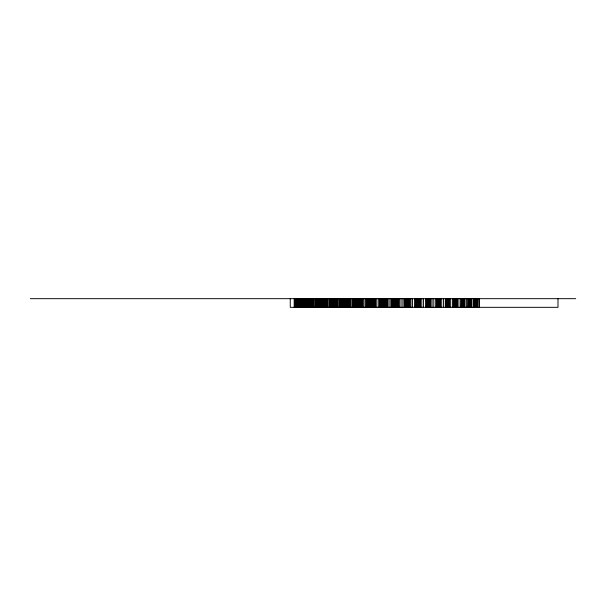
<?xml version="1.0" encoding="UTF-8"?>
<svg xmlns="http://www.w3.org/2000/svg" width="606" height="606" viewBox="0 0 606 606"><rect width="100%" height="100%" fill="white"/><g stroke="black" fill="none" stroke-linecap="round" stroke-linejoin="round"><path stroke-width="0.91" d="M30.3 298.675L575.7 298.675M557.99 298.675L557.99 307.325L290.259 307.325L290.259 298.675M479.566 298.675L479.49 307.325M479.361 307.325L479.202 298.675M478.914 298.675L478.914 307.325M477.316 298.675L477.316 307.325M477.081 298.675L477.081 307.325M476.937 298.675L476.937 307.325M476.793 298.675L476.793 307.325M476.642 298.675L476.642 307.325M476.498 298.675L476.498 307.325M476.346 298.675L476.346 307.325M476.202 298.675L476.202 307.325M476.058 298.675L476.058 307.325M475.915 298.675L475.915 307.325M475.771 298.675L475.771 307.325M475.634 298.675L475.634 307.325M475.498 298.675L475.498 307.325M475.369 298.675L475.369 307.325M475.24 298.675L475.24 307.325M475.127 298.675L475.127 307.325M475.013 298.675L475.013 307.325M474.809 298.675L474.907 307.325M474.71 307.325L474.71 298.675L474.559 307.325M474.49 298.675L474.49 307.325M474.24 298.675L474.15 307.325M474.134 298.675L474.112 307.325M473.059 298.675L473.059 307.325M471.491 298.675L471.491 307.325M471.263 298.675L471.263 307.325M471.12 298.675L471.12 307.325M470.983 298.675L470.983 307.325M470.832 298.675L470.832 307.325M470.688 298.675L470.688 307.325M470.544 298.675L470.544 307.325M470.392 298.675L470.392 307.325M470.248 298.675L470.248 307.325M470.097 298.675L470.097 307.325M469.953 298.675L469.953 307.325M469.817 298.675L469.817 307.325M469.68 298.675L469.68 307.325M469.544 298.675L469.544 307.325M469.415 298.675L469.415 307.325M469.286 298.675L469.286 307.325M469.165 298.675L469.165 307.325M469.052 298.675L469.052 307.325M468.946 298.675L468.847 307.325M468.756 298.675L468.756 307.325M468.673 298.675L468.597 307.325M468.309 298.675L468.249 307.325M468.188 298.675L468.112 307.325M468.074 298.675L468.082 307.325M466.378 298.675L466.378 307.325M464.847 298.675L464.847 307.325M464.628 298.675L464.628 307.325M464.491 298.675L464.491 307.325M464.347 298.675L464.347 307.325M464.211 298.675L464.211 307.325M464.06 298.675L464.06 307.325M463.916 298.675L463.916 307.325M463.772 298.675L463.772 307.325M463.62 298.675L463.62 307.325M463.476 298.675L463.476 307.325M463.325 298.675L463.325 307.325M463.181 298.675L463.181 307.325M463.045 298.675L463.045 307.325M462.901 298.675L462.901 307.325M462.772 298.675L462.772 307.325M462.636 298.675L462.636 307.325M462.514 298.675L462.514 307.325M462.393 298.675L462.393 307.325M462.28 298.675L462.173 307.325M462.075 298.675L462.075 307.325M461.984 298.675L461.984 307.325M461.901 298.675L461.901 307.325M461.575 298.675L461.575 307.325M461.439 307.325L461.454 298.675L461.302 307.325M461.272 298.675L461.249 307.325M460.855 298.675L460.855 307.325M458.901 298.675L458.901 307.325M457.416 298.675L457.416 307.325M457.204 298.675L457.204 307.325M457.068 298.675L457.068 307.325M456.932 298.675L456.932 307.325M456.795 298.675L456.795 307.325M456.651 298.675L456.651 307.325M456.507 298.675L456.507 307.325M456.363 298.675L456.363 307.325M456.212 298.675L456.212 307.325M456.068 298.675L456.068 307.325M455.917 298.675L455.917 307.325M455.773 298.675L455.773 307.325M455.629 298.675L455.629 307.325M455.485 298.675L455.485 307.325M455.348 298.675L455.348 307.325M455.212 298.675L455.212 307.325M455.083 298.675L455.083 307.325M454.841 298.675L454.954 307.325M454.727 298.675L454.727 307.325M454.621 298.675L454.621 307.325M454.515 298.675L454.515 307.325M454.424 298.675L454.424 307.325M454.182 298.675L454.091 307.325M454.068 298.675L454.008 307.325M453.856 298.675L453.924 307.325M453.75 298.675L453.788 307.325M453.659 298.675L453.674 307.325M452.553 298.675L452.553 307.325M450.659 298.675L450.659 307.325M449.235 298.675L449.235 307.325M449.023 298.675L449.023 307.325M448.902 298.675L448.902 307.325M448.766 298.675L448.766 307.325M448.629 298.675L448.629 307.325M448.493 298.675L448.493 307.325M448.349 298.675L448.349 307.325M448.205 298.675L448.205 307.325M448.061 298.675L448.061 307.325M447.91 298.675L447.91 307.325M447.766 298.675L447.766 307.325M447.614 298.675L447.614 307.325M447.47 298.675L447.47 307.325M447.326 298.675L447.326 307.325M447.183 298.675L447.183 307.325M447.046 298.675L447.046 307.325M446.91 298.675L446.91 307.325M446.781 298.675L446.781 307.325M446.652 298.675L446.652 307.325M446.539 298.675L446.539 307.325M446.425 298.675L446.425 307.325M446.311 298.675L446.311 307.325M446.213 298.675L446.213 307.325M445.827 298.675L445.827 307.325M445.652 298.675L445.668 307.325M445.577 298.675L445.592 307.325M445.463 298.675L445.402 307.325M445.319 298.675L445.342 307.325M443.524 298.675L443.524 307.325M441.706 298.675L441.706 307.325M440.335 298.675L440.335 307.325M440.138 298.675L440.138 307.325M440.017 298.675L440.017 307.325M439.895 298.675L439.895 307.325M439.759 298.675L439.759 307.325M439.623 298.675L439.623 307.325M439.486 298.675L439.486 307.325M439.342 298.675L439.342 307.325M439.198 298.675L439.198 307.325M439.055 298.675L439.055 307.325M438.903 298.675L438.903 307.325M438.759 298.675L438.759 307.325M438.608 298.675L438.608 307.325M438.464 298.675L438.464 307.325M438.32 298.675L438.32 307.325M438.176 298.675L438.176 307.325M438.04 298.675L438.04 307.325M437.903 298.675L437.903 307.325M437.774 298.675L437.774 307.325M437.646 298.675L437.646 307.325M437.524 298.675L437.411 307.325M437.305 298.675L437.305 307.325M436.79 298.675L436.888 307.325M436.699 298.675L436.699 307.325M436.615 298.675L436.547 307.325L436.479 298.675M436.297 298.675L436.32 307.325M436.267 298.675L436.267 307.325M436.002 298.675L436.002 307.325M433.813 298.675L433.813 307.325M432.07 298.675L432.07 307.325M430.768 298.675L430.768 307.325M430.586 298.675L430.472 307.325M430.351 298.675L430.351 307.325M430.222 298.675L430.222 307.325M430.093 298.675L430.093 307.325M429.957 298.675L429.957 307.325M429.813 298.675L429.813 307.325M429.677 298.675L429.677 307.325M429.533 298.675L429.533 307.325M429.381 298.675L429.381 307.325M429.237 298.675L429.237 307.325M429.086 298.675L429.086 307.325M428.942 298.675L428.942 307.325M428.798 298.675L428.798 307.325M428.654 298.675L428.654 307.325M428.51 298.675L428.51 307.325M428.374 298.675L428.374 307.325M428.237 298.675L428.237 307.325M428.101 298.675L428.101 307.325M427.98 298.675L427.98 307.325M427.859 298.675L427.859 307.325M427.745 298.675L427.745 307.325M427.298 298.675L427.192 307.325M427.094 298.675L427.094 307.325M426.995 298.675L426.995 307.325M426.836 298.675L426.912 307.325M426.715 298.675L426.768 307.325M426.662 298.675L426.579 307.325M425.548 298.675L425.548 307.325M423.458 298.675L423.458 307.325M421.814 298.675L421.814 307.325M420.579 298.675L420.579 307.325M420.412 298.675L420.412 307.325M420.299 298.675L420.299 307.325M420.185 298.675L420.185 307.325M420.064 298.675L420.064 307.325M419.935 298.675L419.935 307.325M419.807 298.675L419.807 307.325M419.67 298.675L419.67 307.325M419.534 298.675L419.534 307.325M419.39 298.675L419.39 307.325M419.246 298.675L419.246 307.325M419.102 298.675L419.102 307.325M418.951 298.675L418.951 307.325M418.807 298.675L418.807 307.325M418.655 298.675L418.655 307.325M418.511 298.675L418.511 307.325M418.367 298.675L418.367 307.325M418.223 298.675L418.223 307.325M418.087 298.675L418.087 307.325M417.951 298.675L417.951 307.325M417.822 298.675L417.822 307.325M417.693 298.675L417.693 307.325M417.572 298.675L417.572 307.325M417.102 298.675L417.102 307.325M416.989 298.675L416.989 307.325M416.883 298.675L416.883 307.325M416.776 298.675L416.776 307.325M416.602 298.675L416.686 307.325M416.527 298.675L416.458 307.325M416.398 298.675L416.352 307.325M416.254 298.675L416.254 307.325M416.102 298.675L416.102 307.325M416.004 298.675L416.004 307.325M415.905 298.675L415.905 307.325M414.504 298.675L414.504 307.325M412.519 298.675L412.519 307.325M410.966 298.675L410.966 307.325M409.823 298.675L409.823 307.325M409.664 298.675L409.664 307.325M409.558 298.675L409.558 307.325M409.451 298.675L409.451 307.325M409.338 298.675L409.338 307.325M409.217 298.675L409.217 307.325M409.088 298.675L409.088 307.325M408.959 298.675L408.959 307.325M408.823 298.675L408.823 307.325M408.686 298.675L408.686 307.325M408.542 298.675L408.542 307.325M408.399 298.675L408.399 307.325M408.255 298.675L408.255 307.325M408.103 298.675L408.103 307.325M407.959 298.675L407.959 307.325M407.808 298.675L407.808 307.325M407.664 298.675L407.664 307.325M407.52 298.675L407.52 307.325M407.376 298.675L407.376 307.325M407.24 298.675L407.24 307.325M407.103 298.675L407.103 307.325M406.974 298.675L406.974 307.325M406.846 298.675L406.846 307.325M406.232 298.675L406.346 307.325M406.111 298.675L406.111 307.325M406.005 298.675L406.005 307.325M405.906 298.675L405.906 307.325M405.815 298.675L405.725 307.325M405.687 298.675L405.664 307.325M405.581 298.675L405.581 307.325M405.384 298.675L405.429 307.325M405.308 298.675L405.308 307.325M405.194 298.675L405.194 307.325M405.073 298.675L405.073 307.325M404.959 298.675L404.846 307.325M404.732 298.675L404.732 307.325M404.626 298.675L404.626 307.325M404.52 298.675L404.52 307.325M404.422 298.675L404.422 307.325M404.232 298.675L404.323 307.325M402.907 298.675L402.907 307.325M401.051 298.675L401.051 307.325M399.604 298.675L399.604 307.325M398.543 298.675L398.543 307.325M398.301 298.675L398.392 307.325M398.195 298.675L398.195 307.325M398.089 298.675L398.089 307.325M397.975 298.675L397.975 307.325M397.854 298.675L397.854 307.325M397.733 298.675L397.733 307.325M397.597 298.675L397.597 307.325M397.46 298.675L397.46 307.325M397.324 298.675L397.324 307.325M397.18 298.675L397.18 307.325M397.036 298.675L397.036 307.325M396.892 298.675L396.892 307.325M396.741 298.675L396.741 307.325M396.597 298.675L396.597 307.325M396.453 298.675L396.453 307.325M396.301 298.675L396.301 307.325M396.157 298.675L396.157 307.325M396.013 298.675L396.013 307.325M395.877 298.675L395.877 307.325M395.741 298.675L395.741 307.325M395.612 298.675L395.612 307.325M395.097 298.675L395.097 307.325M394.968 298.675L394.968 307.325M394.847 298.675L394.847 307.325M394.733 298.675L394.627 307.325M394.521 298.675L394.521 307.325M394.43 298.675L394.43 307.325M394.271 298.675L394.347 307.325M394.142 298.675L394.203 307.325M394.052 298.675L394.089 307.325M393.923 298.675L393.923 307.325M393.809 298.675L393.809 307.325M393.695 298.675L393.695 307.325M393.582 298.675L393.582 307.325M393.461 298.675L393.461 307.325M393.226 298.675L393.347 307.325M393.112 298.675L393.112 307.325M392.991 298.675L392.991 307.325M392.877 298.675L392.877 307.325M392.764 298.675L392.764 307.325M392.658 298.675L392.658 307.325M392.544 298.675L392.544 307.325M392.446 298.675L392.347 307.325M392.249 298.675L392.249 307.325M392.158 298.675L392.158 307.325M392.074 298.675L392.074 307.325M390.825 298.675L390.825 307.325M389.097 298.675L389.097 307.325M387.764 298.675L387.764 307.325M386.795 298.675L386.795 307.325M386.658 298.675L386.658 307.325M386.575 298.675L386.575 307.325M386.484 298.675L386.484 307.325M386.378 298.675L386.378 307.325M386.158 298.675L386.272 307.325M386.037 298.675L386.037 307.325M385.916 298.675L385.916 307.325M385.78 298.675L385.78 307.325M385.643 298.675L385.643 307.325M385.507 298.675L385.507 307.325M385.363 298.675L385.363 307.325M385.219 298.675L385.219 307.325M385.075 298.675L385.075 307.325M384.931 298.675L384.931 307.325M384.78 298.675L384.78 307.325M384.636 298.675L384.636 307.325M384.484 298.675L384.484 307.325M384.34 298.675L384.34 307.325M384.196 298.675L384.196 307.325M384.06 298.675L384.06 307.325M383.924 298.675L383.924 307.325M383.386 298.675L383.386 307.325M383.257 298.675L383.257 307.325M383.128 298.675L383.128 307.325M383.007 298.675L383.007 307.325M382.894 298.675L382.894 307.325M382.787 298.675L382.787 307.325M382.689 298.675L382.689 307.325M382.591 298.675L382.507 307.325M382.431 298.675L382.431 307.325M382.325 298.675L382.25 307.325M382.212 298.675L382.151 307.325M381.515 298.675L381.515 307.325M381.401 298.675L381.401 307.325M381.295 298.675L381.295 307.325M381.174 298.675L381.174 307.325M381.06 298.675L381.06 307.325M380.947 298.675L380.947 307.325M380.826 298.675L380.826 307.325M380.704 298.675L380.704 307.325M380.477 298.675L380.591 307.325M380.356 298.675L380.356 307.325M380.242 298.675L380.242 307.325M380.136 298.675L380.136 307.325M380.03 298.675L380.03 307.325M379.924 298.675L379.924 307.325M379.826 298.675L379.727 307.325M379.636 298.675L379.636 307.325M379.47 298.675L379.553 307.325M378.318 298.675L378.318 307.325M376.735 298.675L376.735 307.325M375.515 298.675L375.515 307.325M374.637 298.675L374.637 307.325M374.523 298.675L374.44 307.325M374.356 298.675L374.356 307.325M374.266 298.675L374.167 307.325M374.061 298.675L374.061 307.325M373.94 298.675L373.94 307.325M373.826 298.675L373.826 307.325M373.697 298.675L373.697 307.325M373.569 298.675L373.569 307.325M373.432 298.675L373.432 307.325M373.288 298.675L373.288 307.325M373.152 298.675L373.152 307.325M373.008 298.675L373.008 307.325M372.857 298.675L372.857 307.325M372.713 298.675L372.713 307.325M372.561 298.675L372.561 307.325M372.417 298.675L372.417 307.325M372.273 298.675L372.273 307.325M372.129 298.675L372.129 307.325M371.986 298.675L371.986 307.325M371.842 298.675L371.842 307.325M371.289 298.675L371.289 307.325M371.16 298.675L371.16 307.325M371.024 298.675L371.024 307.325M370.902 298.675L370.902 307.325M370.781 298.675L370.781 307.325M370.66 298.675L370.66 307.325M370.554 298.675L370.554 307.325M370.455 298.675L370.455 307.325M370.274 298.675L370.357 307.325M370.13 298.675L370.198 307.325M370.016 298.675L370.069 307.325M369.918 298.675L369.933 307.325M369.827 298.675L369.827 307.325M369.713 298.675L369.713 307.325M368.509 298.675L368.509 307.325M368.395 298.675L368.395 307.325M368.281 298.675L368.281 307.325M368.16 298.675L368.16 307.325M368.047 298.675L368.047 307.325M367.925 298.675L367.925 307.325M367.812 298.675L367.812 307.325M367.69 298.675L367.69 307.325M367.577 298.675L367.577 307.325M367.463 298.675L367.35 307.325M367.236 298.675L367.236 307.325M367.13 298.675L367.13 307.325M367.024 298.675L367.024 307.325M366.925 298.675L366.925 307.325M366.744 298.675L366.827 307.325M366.653 298.675L366.653 307.325M366.577 298.675L366.501 307.325M365.448 298.675L365.448 307.325M364.001 298.675L364.001 307.325M362.911 298.675L362.911 307.325M362.138 298.675L362.138 307.325M362.032 298.675L361.964 307.325M361.888 298.675L361.805 307.325M361.706 298.675L361.706 307.325M361.608 298.675L361.608 307.325M361.502 298.675L361.502 307.325M361.388 298.675L361.388 307.325M361.267 298.675L361.267 307.325M361.146 298.675L361.146 307.325M361.009 298.675L361.009 307.325M360.873 298.675L360.873 307.325M360.737 298.675L360.737 307.325M360.593 298.675L360.593 307.325M360.449 298.675L360.449 307.325M360.305 298.675L360.305 307.325M360.161 298.675L360.161 307.325M360.009 298.675L360.009 307.325M359.866 298.675L359.866 307.325M359.714 298.675L359.714 307.325M359.57 298.675L359.57 307.325M359.426 298.675L359.426 307.325M358.866 298.675L358.866 307.325M358.722 298.675L358.722 307.325M358.585 298.675L358.585 307.325M358.457 298.675L358.457 307.325M358.328 298.675L358.328 307.325M358.207 298.675L358.207 307.325M358.093 298.675L358.093 307.325M357.987 298.675L357.881 307.325M357.79 298.675L357.775 307.325L357.714 298.675M357.593 298.675L357.548 307.325M357.449 307.325L357.366 298.675L357.358 307.325M357.214 298.675L357.131 307.325M357.04 298.675L357.04 307.325M356.949 298.675L356.949 307.325M356.843 298.675L356.745 307.325M356.639 298.675L356.639 307.325M356.525 298.675L356.525 307.325M356.411 298.675L356.411 307.325M355.177 298.675L355.177 307.325M355.063 298.675L355.063 307.325M354.949 298.675L354.949 307.325M354.828 298.675L354.828 307.325M354.715 298.675L354.593 307.325M354.472 298.675L354.472 307.325M354.358 298.675L354.358 307.325M354.245 298.675L354.245 307.325M354.131 298.675L354.131 307.325M354.025 298.675L354.025 307.325M353.912 298.675L353.912 307.325M353.813 298.675L353.715 307.325M353.616 298.675L353.616 307.325M353.525 298.675L353.525 307.325M353.442 298.675L353.359 307.325M353.222 298.675L353.29 307.325M352.268 298.675L352.268 307.325M350.98 298.675L350.98 307.325M350.018 298.675L350.018 307.325M349.344 307.325L349.344 298.675L349.2 307.325M349.132 298.675L349.056 307.325M348.67 298.675L348.776 307.325M348.556 298.675L348.556 307.325M348.435 298.675L348.435 307.325M348.306 298.675L348.306 307.325M348.177 298.675L348.177 307.325M348.041 298.675L348.041 307.325M347.905 298.675L347.905 307.325M347.761 298.675L347.761 307.325M347.617 298.675L347.617 307.325M347.473 298.675L347.473 307.325M347.329 298.675L347.329 307.325M347.177 298.675L347.177 307.325M347.033 298.675L347.033 307.325M346.882 298.675L346.882 307.325M346.738 298.675L346.738 307.325M346.162 298.675L346.162 307.325M346.018 298.675L346.018 307.325M345.882 298.675L345.882 307.325M345.746 298.675L345.746 307.325M345.609 298.675L345.609 307.325M345.488 298.675L345.488 307.325M345.253 298.675L345.367 307.325M345.14 298.675L345.14 307.325M345.041 298.675L345.041 307.325M344.943 298.675L344.943 307.325M344.859 298.675L344.784 307.325L344.655 298.675M344.246 298.675L344.261 307.325M344.193 298.675L344.223 307.325M343.988 298.675L344.102 307.325M343.92 298.675L343.92 307.325M343.852 298.675L343.769 307.325M343.685 298.675L343.685 307.325M343.594 298.675L343.504 307.325M343.397 298.675L343.397 307.325M343.299 298.675L343.299 307.325M343.193 298.675L343.193 307.325M343.079 298.675L343.079 307.325M342.966 298.675L342.852 307.325M341.595 298.675L341.595 307.325M341.481 298.675L341.481 307.325M341.36 298.675L341.36 307.325M341.246 298.675L341.246 307.325M341.125 298.675L341.125 307.325M341.011 298.675L341.011 307.325M340.89 298.675L340.89 307.325M340.777 298.675L340.777 307.325M340.663 298.675L340.663 307.325M340.557 298.675L340.557 307.325M340.451 298.675L340.345 307.325M340.246 298.675L340.246 307.325M340.148 298.675L340.148 307.325M340.057 298.675L339.974 307.325M339.898 298.675L339.822 307.325M339.754 298.675L339.693 307.325M338.845 298.675L338.845 307.325M337.716 298.675L337.716 307.325M336.891 298.675L336.891 307.325M336.322 298.675L336.322 307.325M336.254 298.675L336.201 307.325M336.148 307.325L336.08 298.675L335.921 307.325M335.83 298.675L335.83 307.325M335.724 298.675L335.724 307.325M335.618 298.675L335.618 307.325M335.504 298.675L335.504 307.325M335.383 298.675L335.383 307.325M335.262 298.675L335.262 307.325M335.133 298.675L335.133 307.325M334.997 298.675L334.997 307.325M334.86 298.675L334.86 307.325M334.717 298.675L334.717 307.325M334.573 298.675L334.573 307.325M334.421 298.675L334.421 307.325M334.277 298.675L334.277 307.325M334.133 298.675L334.133 307.325M333.982 298.675L333.982 307.325M333.838 298.675L333.838 307.325M333.247 298.675L333.247 307.325M333.103 298.675L333.103 307.325M332.967 298.675L332.967 307.325M332.823 298.675L332.823 307.325M332.686 298.675L332.686 307.325M332.558 298.675L332.558 307.325M332.429 298.675L332.429 307.325M332.308 298.675L332.308 307.325M332.194 298.675L332.194 307.325M332.088 298.675L332.088 307.325M331.982 298.675L331.891 307.325M331.8 298.675L331.8 307.325M331.656 298.675L331.724 307.325M331.596 298.675L331.543 307.325M331.399 298.675L331.452 307.325M331.24 298.675L331.24 307.325M330.921 298.675L330.921 307.325M330.611 298.675L330.611 307.325M330.588 298.675L330.512 307.325M330.353 298.675L330.467 307.325M330.285 298.675L330.285 307.325M330.209 298.675L330.134 307.325M330.05 298.675L330.05 307.325M329.959 298.675L329.861 307.325M329.762 298.675L329.762 307.325M329.656 298.675L329.656 307.325M329.55 298.675L329.55 307.325M329.437 298.675L329.437 307.325M329.331 298.675L329.331 307.325M329.209 298.675L329.096 307.325M327.823 298.675L327.71 307.325M327.588 298.675L327.588 307.325M327.475 298.675L327.475 307.325M327.354 298.675L327.354 307.325M327.24 298.675L327.24 307.325M327.126 298.675L327.126 307.325M327.013 298.675L327.013 307.325M326.899 298.675L326.899 307.325M326.793 298.675L326.695 307.325M326.589 298.675L326.589 307.325M326.498 298.675L326.498 307.325M326.407 298.675L326.323 307.325M326.248 298.675L326.248 307.325L326.104 298.675M326.043 298.675L325.99 307.325M325.255 298.675L325.255 307.325M324.293 298.675L324.293 307.325M323.604 298.675L323.604 307.325M323.051 298.675L323.089 307.325M322.945 298.675L323.006 307.325M322.877 298.675L322.801 307.325M322.718 298.675L322.718 307.325M322.528 298.675L322.627 307.325M322.422 298.675L322.422 307.325M322.309 298.675L322.309 307.325M322.187 298.675L322.187 307.325M322.059 298.675L322.059 307.325M321.93 298.675L321.93 307.325M321.794 298.675L321.794 307.325M321.657 298.675L321.657 307.325M321.513 298.675L321.513 307.325M321.369 298.675L321.369 307.325M321.225 298.675L321.225 307.325M321.074 298.675L321.074 307.325M320.93 298.675L320.93 307.325M320.786 298.675L320.786 307.325M320.195 298.675L320.195 307.325M320.044 298.675L320.044 307.325M319.9 298.675L319.9 307.325M319.756 298.675L319.756 307.325M319.62 298.675L319.62 307.325M319.483 298.675L319.483 307.325M319.354 298.675L319.354 307.325M319.226 298.675L319.226 307.325M319.104 298.675L319.104 307.325M318.991 298.675L318.877 307.325M318.779 298.675L318.779 307.325M318.68 298.675L318.68 307.325M318.597 298.675L318.521 307.325M318.385 298.675L318.445 307.325M318.339 298.675L318.233 307.325L318.218 298.675M318.059 298.675L318.059 307.325M317.756 298.675L317.756 307.325M317.256 298.675L317.256 307.325M316.824 298.675L316.756 307.325M316.703 298.675L316.59 307.325M316.521 298.675L316.521 307.325M316.37 298.675L316.446 307.325M316.287 298.675L316.287 307.325M316.196 298.675L316.097 307.325M315.999 298.675L315.999 307.325M315.893 298.675L315.893 307.325M315.787 298.675L315.787 307.325M315.673 298.675L315.673 307.325M315.559 298.675L315.559 307.325M315.446 298.675L315.332 307.325M315.211 298.675L315.211 307.325M313.931 298.675L313.817 307.325M313.696 298.675L313.696 307.325M313.582 298.675L313.582 307.325M313.461 298.675L313.461 307.325M313.347 298.675L313.347 307.325M313.234 298.675L313.234 307.325M313.128 298.675L313.128 307.325M313.022 298.675L313.022 307.325M312.817 298.675L312.916 307.325M312.726 298.675L312.726 307.325M312.635 298.675L312.552 307.325M312.469 298.675L312.469 307.325M312.401 298.675L312.332 307.325M312.272 298.675L312.173 307.325M311.552 298.675L311.552 307.325M310.757 298.675L310.757 307.325M310.211 298.675L310.211 307.325M309.871 298.675L309.802 307.325M309.764 307.325L309.658 298.675L309.59 307.325M309.514 298.675L309.431 307.325M309.34 298.675L309.34 307.325M309.234 298.675L309.234 307.325M309.015 298.675L309.128 307.325M308.901 298.675L308.901 307.325M308.772 298.675L308.772 307.325M308.643 298.675L308.643 307.325M308.507 298.675L308.507 307.325M308.371 298.675L308.371 307.325M308.227 298.675L308.227 307.325M308.083 298.675L308.083 307.325M307.939 298.675L307.939 307.325M307.787 298.675L307.787 307.325M307.643 298.675L307.643 307.325M307.053 298.675L307.053 307.325M306.901 298.675L306.901 307.325M306.757 298.675L306.757 307.325M306.613 298.675L306.613 307.325M306.469 298.675L306.469 307.325M306.325 298.675L306.325 307.325M306.189 298.675L306.189 307.325M306.06 298.675L306.06 307.325M305.932 298.675L305.932 307.325M305.81 298.675L305.81 307.325M305.697 298.675L305.697 307.325M305.591 298.675L305.485 307.325M305.394 298.675L305.394 307.325M305.303 307.325L305.303 298.675L305.159 307.325M305 298.675L305.045 307.325M304.924 298.675L304.947 307.325M304.651 298.675L304.651 307.325M304.197 298.675L304.197 307.325M303.523 298.675L303.523 307.325M302.97 298.675L302.97 307.325M302.932 298.675L302.833 307.325L302.773 298.675M302.705 298.675L302.629 307.325M302.545 298.675L302.462 307.325M302.371 298.675L302.371 307.325M302.273 298.675L302.273 307.325M302.174 298.675L302.174 307.325M301.962 298.675L302.068 307.325M301.849 298.675L301.849 307.325M301.735 298.675L301.735 307.325M301.621 298.675L301.621 307.325M301.508 298.675L301.508 307.325M301.387 298.675L301.387 307.325M301.273 298.675L301.273 307.325M299.993 298.675L299.993 307.325M299.872 298.675L299.872 307.325M299.758 298.675L299.758 307.325M299.637 298.675L299.637 307.325M299.523 298.675L299.523 307.325M299.303 298.675L299.409 307.325M299.197 298.675L299.197 307.325M299.091 298.675L299.091 307.325M298.993 298.675L298.993 307.325M298.902 298.675L298.811 307.325M298.728 298.675L298.728 307.325M298.576 298.675L298.644 307.325M298.447 298.675L298.508 307.325M298.402 298.675L298.319 307.325M297.811 298.675L297.811 307.325M297.19 298.675L297.19 307.325M296.788 298.675L296.788 307.325M296.554 307.325L296.531 298.675L296.402 307.325M296.342 298.675L296.273 307.325M296.198 298.675L296.198 307.325M296.023 298.675L296.114 307.325M295.925 298.675L295.925 307.325M295.819 298.675L295.819 307.325M295.705 298.675L295.705 307.325M295.584 298.675L295.584 307.325M295.463 298.675L295.463 307.325M295.334 298.675L295.334 307.325M295.198 298.675L295.198 307.325M295.061 298.675L295.061 307.325M294.917 298.675L294.917 307.325M294.774 298.675L294.774 307.325M294.63 298.675L294.63 307.325M294.478 298.675L294.478 307.325M294.183 298.675L294.183 307.325M348.973 307.325L348.973 298.675L348.874 307.325M344.503 307.325L344.496 298.675L344.45 307.325"/></g></svg>
